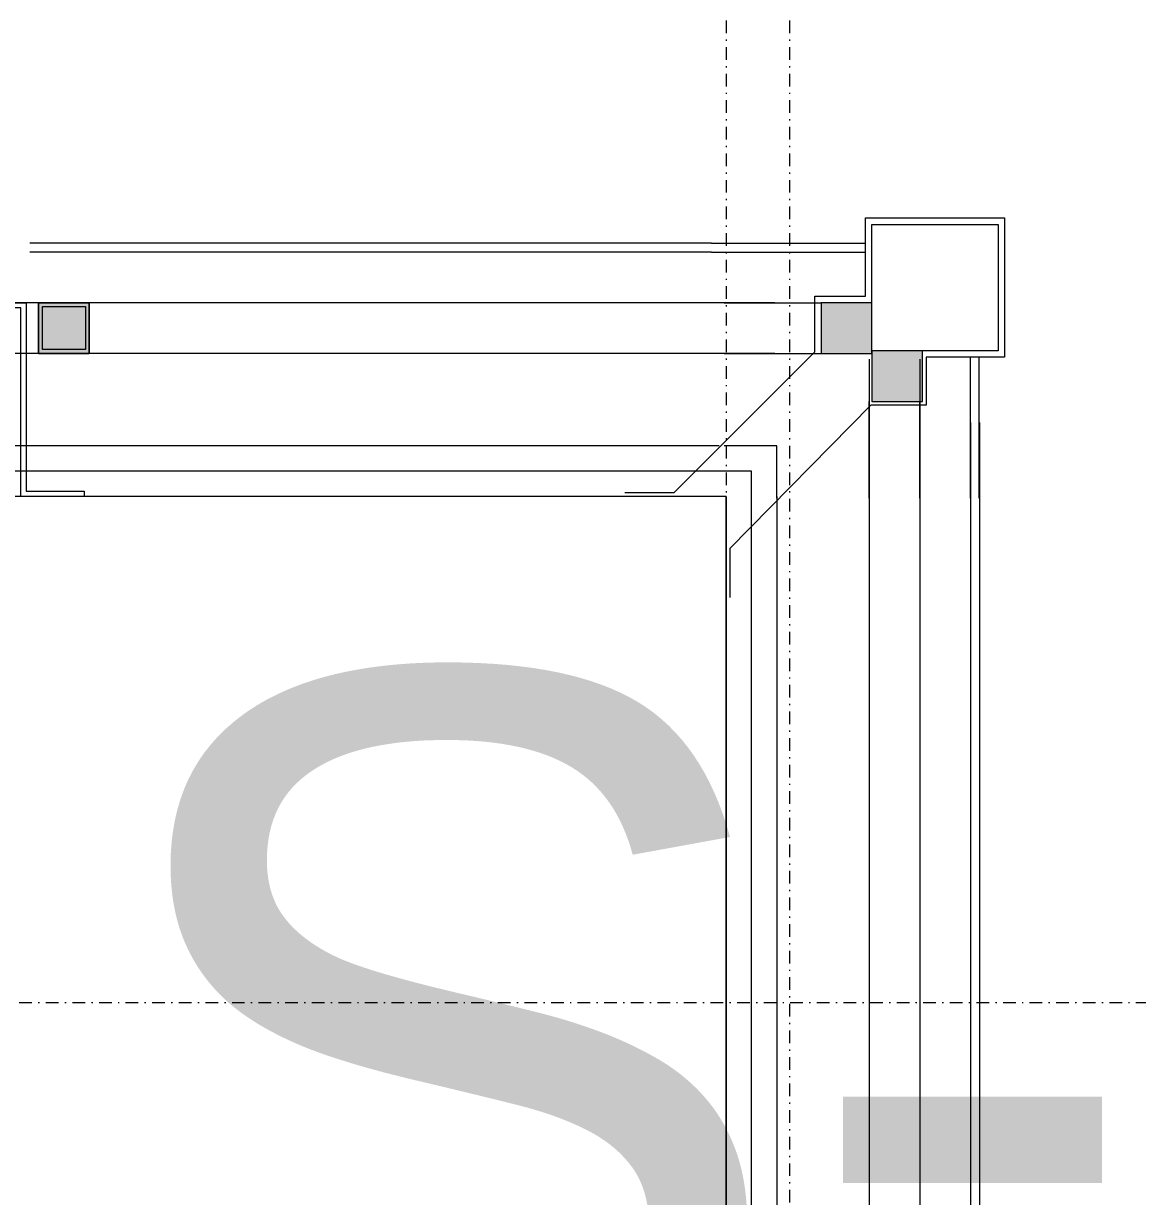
# Model space of a CAD drawing. Extents: x -9058 to 11890, y 0 to 6516.
# Drawn here: x 9799.6 to 9887.6, y 3730.5 to 3823.2 of the extents above; entities that cross this region are included whole.
import ezdxf
from ezdxf.enums import TextEntityAlignment as Align

# ---------------------------------------------------------------- set-up
doc = ezdxf.new("R2010")
doc.units = 0
doc.header["$MEASUREMENT"] = 0
doc.linetypes.add('DASHDOT', pattern=[1, 0.5, -0.25, 0, -0.25])
doc.linetypes.add('HIDDEN', pattern=[0.375, 0.25, -0.125])
doc.layers.get('0').update_dxf_attribs({"color": 9, "lineweight": 9})
for name, color, linetype, lineweight in [('01', 9, 'Continuous', 9), ('06D', 9, 'Continuous', 9), ('10', 9, 'Continuous', 9), ('21_mahal200', 9, 'Continuous', 9), ('21_mahal200 @ 20', 9, 'Continuous', 9), ('24', 9, 'DASHDOT', 9), ('33', 9, 'BATTING', 9)]:
    doc.layers.add(name, color=color, linetype=linetype, lineweight=lineweight)
doc.styles.add('Arial', font='arial.ttf', dxfattribs={"height": 2.5})
doc.styles.add('MuuM_TEXT-STANDART', font='ARIALN.TTF')
doc.linetypes.add('BATTING', pattern='A,0.0001,-0.1,[134,ltypeshp.shx,S=0.1,R=0,X=-0.1,Y=0],-0.2,[134,ltypeshp.shx,S=0.1,R=180,X=0.1,Y=0],-0.1', length=0.4001)

# ---------------------------------------------------------------- blocks, each defined once
blk = doc.blocks.new('p-s-profil')
at = {"layer": '10'}
blk.add_lwpolyline([(9, 15.3), (4.6, 15.3), (4.6, 0.4), (0, 0.4), (0, 0), (5, 0), (5, 14.9), (9, 14.9), (9, 15.3)], dxfattribs=at)
blk.add_lwpolyline([(9, 15.3), (4.6, 15.3), (4.6, 0.4), (0, 0.4), (0, 0), (5, 0), (5, 14.9), (9, 14.9), (9, 15.3)], dxfattribs=at)
blk = doc.blocks.new('p-kutu_profil_40x40')
h = blk.add_hatch(color=256)
h.dxf.hatch_style = 1
h.paths.add_polyline_path([(0, 0), (4, 0), (4, 4), (0, 4)])
h = blk.add_hatch(color=255)
h.dxf.hatch_style = 1
h.paths.add_polyline_path([(0, 0), (4, 0), (4, 4), (0, 4)])
blk.add_lwpolyline([(0, 0), (4, 0), (4, 4), (0, 4)], close=True)
at = {"layer": '10'}
for points in [[(0, 4), (4, 4), (4, 0), (0, 0)], [(0, 4), (4, 4), (4, 0), (0, 0)], [(0, 0), (4, 0), (4, 4), (0, 4)], [(0.3, 3.7), (3.7, 3.7), (3.7, 0.3), (0.3, 0.3)], [(0.3, 3.7), (3.7, 3.7), (3.7, 0.3), (0.3, 0.3)]]:
    blk.add_lwpolyline(points, close=True, dxfattribs=at)
blk = doc.blocks.new('prf-10x10')
h = blk.add_hatch(color=255)
h.dxf.hatch_style = 1
h.paths.add_polyline_path([(-5, -5), (5, -5), (5, 5), (-5, 5)])
at = {"layer": '10'}
blk.add_lwpolyline([(-5, -5), (5, -5), (5, 5), (-5, 5)], close=True, dxfattribs=at)
blk = doc.blocks.new('p-kose-trapez')
at = {"layer": '06D'}
for points in [[(-21.962, -6.512), (-14.312, -6.512)], [(-21.962, -10.512), (-14.323, -10.512)], [(-10.512, -21.962), (-10.512, -14.323)], [(-6.512, -21.962), (-6.512, -14.312)], [(-17.812, -21.962), (-17.812, -17.812), (-21.962, -17.812)]]:
    blk.add_lwpolyline(points, dxfattribs=at)
at = {"layer": '10'}
for points in [[(-29.8, -21.512), (-25.924, -21.512), (-14.8, -10.387), (-14.8, -6), (-10.812, -6), (-10.812, 0.188), (0.188, 0.188), (0.188, -10.812), (-6, -10.812), (-6, -14.612), (-10.376, -14.612), (-21.512, -25.936), (-21.512, -29.812)], [(-10.312, -6.512), (-10.312, -6.512), (-10.312, -0.323), (-0.312, -0.323), (-0.312, -10.323), (-6.5, -10.323), (-6.5, -10.323)], [(-22.962, -1.812), (-10.812, -1.812)], [(-22.962, -2.512), (-10.812, -2.512)], [(-2.512, -21.962), (-2.512, -10.812)], [(-1.812, -21.962), (-1.812, -10.812)]]:
    blk.add_lwpolyline(points, dxfattribs=at)
at = {"layer": '10', "xscale": 0.4, "yscale": 0.4, "rotation": 90}
for p in [(-12.312, -8.512), (-8.312, -12.323)]:
    blk.add_blockref('prf-10x10', p, dxfattribs=at)
blk = doc.blocks.new('0a_roomno2')
at = {"style": 'Arial'}
blk.add_attdef('ODANO', (0, 1.505), '', height=3, dxfattribs=at)
blk.add_attdef('MEKANADI', text='', height=3, dxfattribs=at).set_placement((0.525, -4.75), align=Align.BOTTOM_LEFT)
at = {"style": 'MuuM_TEXT-STANDART', "width": 0.6}
for tag, p in [('YER01', (15, -7)), ('TAVAN01', (20.625, -7)), ('DUVAR01', (26.25, -7)), ('YER02', (15, -10.375)), ('TAVAN02', (20.625, -10.375)), ('DUVAR02', (26.25, -10.375)), ('YER03', (15, -13.75)), ('TAVAN03', (20.625, -13.75)), ('DUVAR03', (26.25, -13.75))]:
    blk.add_attdef(tag, text='', height=2.25, dxfattribs=at).set_placement(p, align=Align.MIDDLE_CENTER)
at = {"style": 'MuuM_TEXT-STANDART'}
blk.add_attdef('M2', text='', height=2.25, dxfattribs=at).set_placement((1.3231, -7.8046), align=Align.MIDDLE_LEFT)
at = {"style": 'MuuM_TEXT-STANDART', "width": 0.6}
blk.add_attdef('TEMIZTAVANYUKSEKLIGI', text='', height=2.25, dxfattribs=at).set_placement((2.7, -13.1619), align=Align.MIDDLE_LEFT)
blk = doc.blocks.new('*U1286')
at = {"layer": '21_mahal200 @ 20'}
ref = blk.add_blockref('0a_roomno2', (9664.957, 3676.764), dxfattribs=dict(at, xscale=20, yscale=20, zscale=20))
ref.add_attrib('ODANO', ' PRS-1K05', (9664.957, 3711.864), dxfattribs={"layer": '0', "height": 60, "style": 'Arial'})

msp = doc.modelspace()

# ---------------------------------------------------------------- linework, layer by layer
at = {"layer": '01'}
msp.add_lwpolyline([(9795.058, 3725.873), (9855.058, 3725.873), (9855.058, 3785.873), (9795.058, 3785.873)], close=True, dxfattribs=at)
at = {"layer": '06D'}
for points in [[(9858.908, 3801.173), (9795.058, 3801.173)], [(9858.908, 3797.173), (9795.058, 3797.173)], [(9866.358, 3796.723), (9866.358, 3299.873)], [(9870.358, 3796.723), (9870.358, 3299.873)], [(9854.508, 3789.873), (9795.058, 3789.873)], [(9854.908, 3785.873), (9794.658, 3785.873)], [(9855.058, 3785.873), (9855.058, 3299.473)], [(9859.058, 3785.873), (9859.058, 3299.873)]]:
    msp.add_lwpolyline(points, dxfattribs=at)
at = {"layer": '10'}
for points in [[(9853.908, 3805.873), (9800.058, 3805.873)], [(9853.908, 3805.173), (9800.058, 3805.173)], [(9874.358, 3791.723), (9874.358, 3304.873)], [(9875.058, 3791.723), (9875.058, 3304.873)]]:
    msp.add_lwpolyline(points, dxfattribs=at)
at = {"layer": '24', "ltscale": 2}
for points in [[(9755.058, 4008.373), (9755.058, 3968.373), (9855.058, 3968.373), (9855.058, 2535.873)], [(9960.058, 4008.373), (9960.058, 3968.373), (9860.058, 3968.373), (9860.058, 2535.873)], [(7012.529, 3745.873), (10535.058, 3745.873)]]:
    msp.add_lwpolyline(points, dxfattribs=at)
at = {"layer": '33', "ltscale": 0.2, "flags": 128}
msp.add_lwpolyline([(9857.058, 3299.873), (9857.058, 3787.873), (9795.058, 3787.873)], dxfattribs=at)

# ---------------------------------------------------------------- block references
for name, p in [('p-kose-trapez', (9876.869, 3807.685)), ('p-kutu_profil_40x40', (9800.758, 3797.173))]:
    msp.add_blockref(name, p)
at = {"xscale": -1}
msp.add_blockref('p-s-profil', (9804.358, 3785.873), dxfattribs=at)
at = {"layer": '21_mahal200', "color": 6, "linetype": 'HIDDEN'}
msp.add_blockref('*U1286', (0, 0), dxfattribs=at)

doc.saveas('drawing.dxf')
